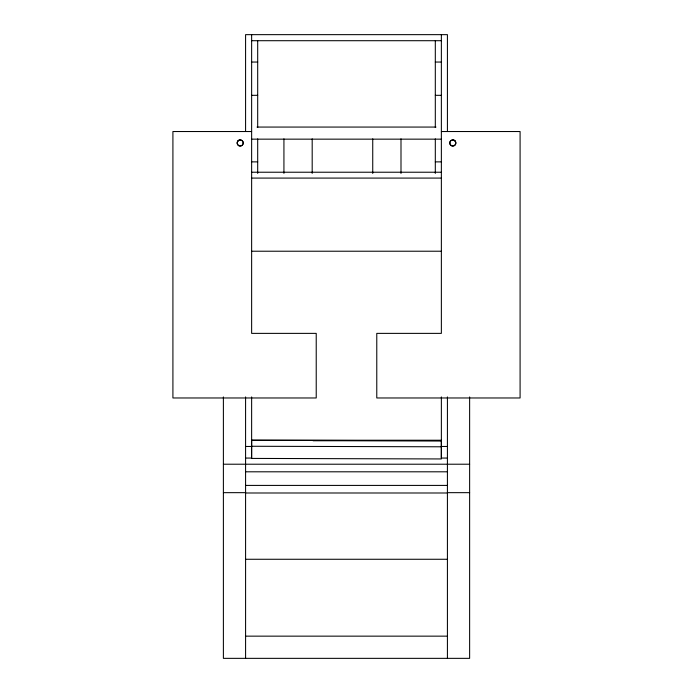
<?xml version="1.0" encoding="UTF-8"?>
<svg xmlns="http://www.w3.org/2000/svg" width="693" height="693" viewBox="0 0 693 693"><rect width="100%" height="100%" fill="white"/><g stroke="black" fill="none" stroke-linecap="round" stroke-linejoin="round"><path stroke-width="1.04" d="M251.637 440.228L251.585 458.42L441.32 458.948L441.363 440.757L251.637 440.228L441.363 440.228M251.637 40.705L441.363 40.705M251.637 62.049L257.692 62.049M435.308 62.049L441.363 62.049M251.637 95.322L257.692 95.322M435.308 95.322L441.363 95.322M257.025 127.062L435.975 127.062M251.637 131.531L172.912 131.531L172.912 397.973L316.225 397.973L316.225 333.376L251.637 333.376L251.637 34.65M441.363 131.531L520.088 131.531L520.088 397.973L376.775 397.973L376.775 333.376L441.363 333.376L441.363 34.65M251.637 139.154L441.363 139.154M251.637 161.876L257.692 161.876M435.308 161.876L441.363 161.876M251.637 172.228L441.363 172.228M251.637 178.084L441.363 178.084M251.637 251.221L441.363 251.221M313.08 440.757L441.363 440.757M245.582 446.465L251.637 446.465M441.363 446.465L447.418 446.465M245.582 458.064L251.637 458.064L251.637 396.924M447.418 458.064L441.363 458.064L441.363 396.924M223.389 464.215L469.629 464.215M245.591 471.803L447.418 471.803M245.591 485.412L447.418 485.412M223.389 492.662L245.591 492.662M447.418 492.662L469.629 492.662M245.591 492.992L447.418 492.992M245.591 559.268L447.418 559.268M245.591 636.148L447.418 636.148M251.62 446.266L441.354 446.794M469.629 396.942L469.629 658.35L223.389 658.35L223.389 396.942M447.418 131.531L447.418 34.65L245.582 34.65L245.582 131.531M447.418 396.924L447.418 658.35M435.308 40.705L435.308 127.529M435.308 138.877L435.308 173.397M400.996 138.86L400.996 173.441M372.739 138.86L372.739 173.441M312.188 138.86L312.188 173.354M283.931 138.86L283.931 173.354M257.692 40.705L257.692 127.529M257.692 138.877L257.692 173.397M245.582 396.924L245.591 658.35M453.716 140.159A3.006 3.006 0 0 1 455.032 140.982M237.968 140.982A3.006 3.006 0 0 1 239.284 140.159M451.308 145.617A3.032 3.032 0 0 0 455.855 142.992A3.032 3.032 0 0 0 451.308 140.367A3.032 3.032 0 0 0 451.308 145.617M450.641 145.097A3.032 3.032 0 0 0 455.708 143.737A3.032 3.032 0 0 0 452.001 140.029A3.032 3.032 0 0 0 450.641 145.097M238.661 145.617A3.032 3.032 0 0 0 243.208 142.992A3.032 3.032 0 0 0 238.661 140.367A3.032 3.032 0 0 0 238.661 145.617M238.704 145.573A3.032 3.032 0 0 0 243.243 142.957A3.032 3.032 0 0 0 238.704 140.332A3.032 3.032 0 0 0 238.704 145.573"/></g></svg>
